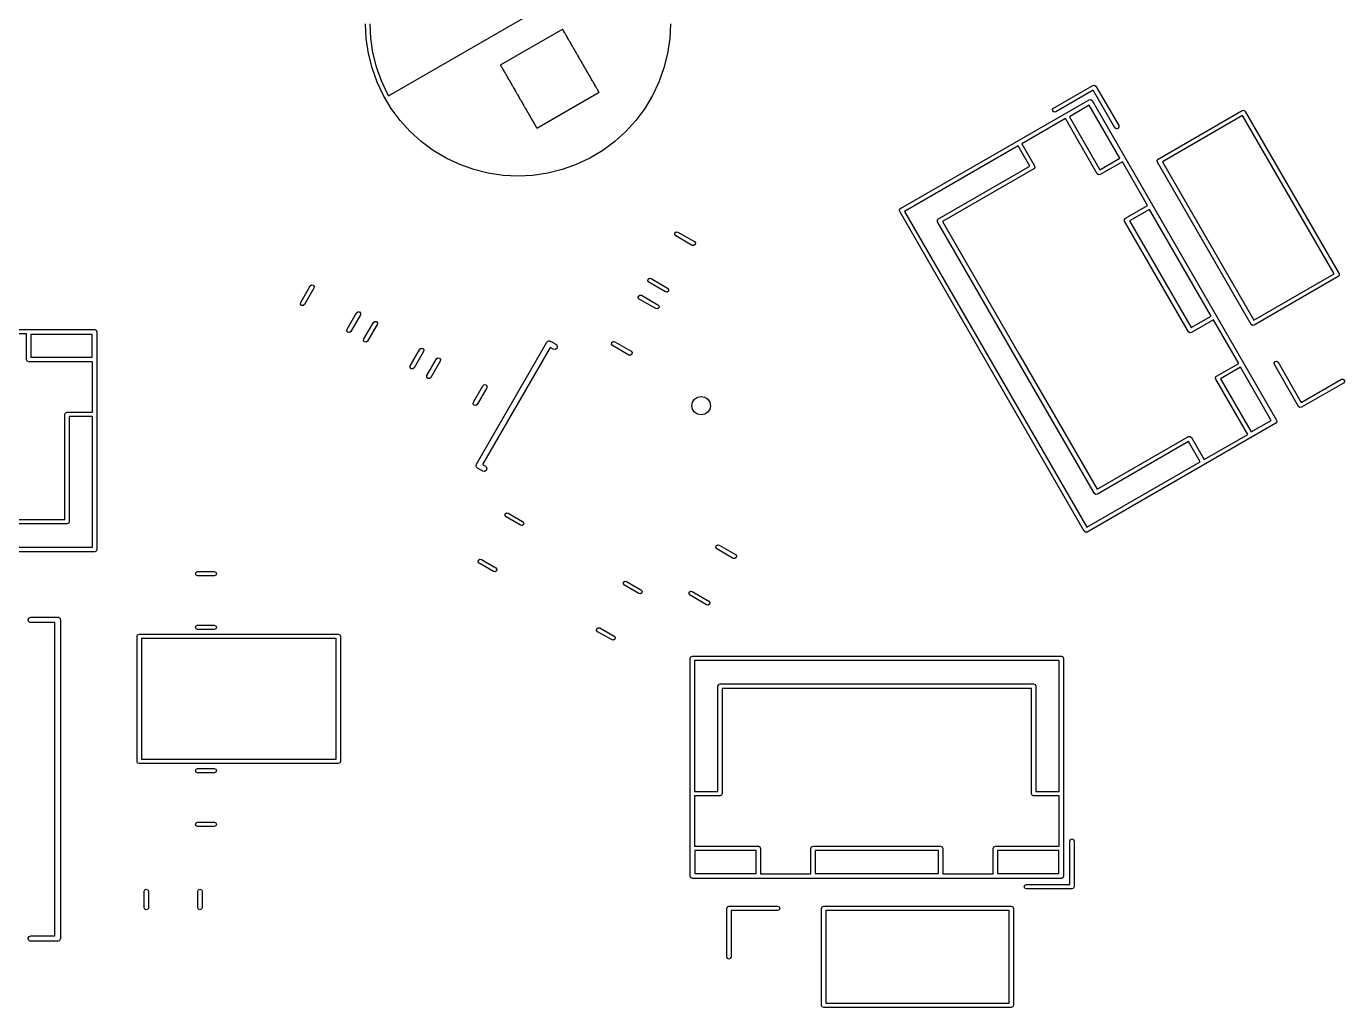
# Model space of a CAD drawing. Extents: x 33.3 to 115.5, y -118.3 to -46.
# Drawn here: x 79.38 to 115.53, y -118.27 to -91.36 of the extents above; entities that cross this region are included whole.
import ezdxf

# ---------------------------------------------------------------- set-up
doc = ezdxf.new("R2010")
doc.units = 0
doc.layers.add('BLACK', color=7, linetype='CONTINUOUS')

msp = doc.modelspace()

# ---------------------------------------------------------------- linework, layer by layer
at = {"layer": 'BLACK', "linetype": 'CONTINUOUS'}
for p, q in [((89.3108, -93.2623), (96.3438, -89.2018)), ((88.6983, -91.6932), (88.6782, -91.2835)), ((88.7933, -91.2835), (88.8128, -91.682)), ((94.0837, -91.4305), (92.3726, -92.4183)), ((94.0845, -91.4311), (94.0837, -91.4305)), ((94.0874, -91.4526), (94.0845, -91.4311)), ((94.1045, -91.4658), (94.0874, -91.4526)), ((94.1074, -91.4872), (94.1045, -91.4658)), ((97.0382, -91.2835), (97.018, -91.6932)), ((88.7585, -92.099), (88.6983, -91.6932)), ((88.8128, -91.682), (88.8714, -92.0766)), ((94.1245, -91.5004), (94.1074, -91.4872)), ((94.1274, -91.5219), (94.1245, -91.5004)), ((94.1445, -91.535), (94.1274, -91.5219)), ((94.1474, -91.5565), (94.1445, -91.535)), ((94.1645, -91.5697), (94.1474, -91.5565)), ((94.1674, -91.5911), (94.1645, -91.5697)), ((94.1845, -91.6043), (94.1674, -91.5911)), ((94.1874, -91.6258), (94.1845, -91.6043)), ((94.2045, -91.639), (94.1874, -91.6258)), ((94.2074, -91.6604), (94.2045, -91.639)), ((94.2245, -91.6736), (94.2074, -91.6604)), ((94.2274, -91.6951), (94.2245, -91.6736)), ((94.2445, -91.7082), (94.2274, -91.6951)), ((94.2474, -91.7297), (94.2445, -91.7082)), ((94.2645, -91.7429), (94.2474, -91.7297)), ((94.2674, -91.7643), (94.2645, -91.7429)), ((94.2845, -91.7775), (94.2674, -91.7643)), ((94.2874, -91.799), (94.2845, -91.7775)), ((94.3045, -91.8122), (94.2874, -91.799)), ((94.3074, -91.8336), (94.3045, -91.8122)), ((97.018, -91.6932), (96.9578, -92.099)), ((88.8582, -92.4969), (88.7585, -92.099)), ((88.8714, -92.0766), (88.9683, -92.4635)), ((94.3245, -91.8468), (94.3074, -91.8336)), ((94.3274, -91.8683), (94.3245, -91.8468)), ((94.3445, -91.8814), (94.3274, -91.8683)), ((94.3474, -91.9029), (94.3445, -91.8814)), ((94.3645, -91.9161), (94.3474, -91.9029)), ((94.3674, -91.9376), (94.3645, -91.9161)), ((94.3845, -91.9507), (94.3674, -91.9376)), ((94.3874, -91.9722), (94.3845, -91.9507)), ((94.4045, -91.9854), (94.3874, -91.9722)), ((94.4074, -92.0068), (94.4045, -91.9854)), ((94.4245, -92.02), (94.4074, -92.0068)), ((94.4274, -92.0415), (94.4245, -92.02)), ((94.4445, -92.0547), (94.4274, -92.0415)), ((94.4474, -92.0761), (94.4445, -92.0547)), ((94.4645, -92.0893), (94.4474, -92.0761)), ((94.4674, -92.1108), (94.4645, -92.0893)), ((94.4845, -92.1239), (94.4674, -92.1108)), ((94.4874, -92.1454), (94.4845, -92.1239)), ((94.5045, -92.1586), (94.4874, -92.1454)), ((94.5074, -92.18), (94.5045, -92.1586)), ((94.5245, -92.1932), (94.5074, -92.18)), ((96.9578, -92.099), (96.8582, -92.4969)), ((88.9963, -92.8831), (88.8582, -92.4969)), ((88.9683, -92.4635), (89.1027, -92.8391)), ((92.3726, -92.4183), (92.3728, -92.4194)), ((92.3728, -92.4194), (92.39, -92.4326)), ((92.39, -92.4326), (92.3928, -92.454)), ((92.3928, -92.454), (92.41, -92.4672)), ((92.41, -92.4672), (92.4128, -92.4887)), ((92.4128, -92.4887), (92.43, -92.5019)), ((92.43, -92.5019), (92.4328, -92.5233)), ((92.4328, -92.5233), (92.45, -92.5365)), ((92.45, -92.5365), (92.4528, -92.558)), ((94.5274, -92.2147), (94.5245, -92.1932)), ((94.5445, -92.2279), (94.5274, -92.2147)), ((94.5474, -92.2493), (94.5445, -92.2279)), ((94.5645, -92.2625), (94.5474, -92.2493)), ((94.5674, -92.284), (94.5645, -92.2625)), ((94.5845, -92.2971), (94.5674, -92.284)), ((94.5874, -92.3186), (94.5845, -92.2971)), ((94.6045, -92.3318), (94.5874, -92.3186)), ((94.6074, -92.3532), (94.6045, -92.3318)), ((94.6245, -92.3664), (94.6074, -92.3532)), ((94.6274, -92.3879), (94.6245, -92.3664)), ((94.6445, -92.4011), (94.6274, -92.3879)), ((94.6474, -92.4225), (94.6445, -92.4011)), ((94.6645, -92.4357), (94.6474, -92.4225)), ((94.6674, -92.4572), (94.6645, -92.4357)), ((94.6845, -92.4703), (94.6674, -92.4572)), ((94.6874, -92.4918), (94.6845, -92.4703)), ((94.7045, -92.505), (94.6874, -92.4918)), ((94.7074, -92.5264), (94.7045, -92.505)), ((94.7245, -92.5396), (94.7074, -92.5264)), ((94.7274, -92.5611), (94.7245, -92.5396)), ((96.8582, -92.4969), (96.72, -92.8831)), ((89.1717, -93.254), (88.9963, -92.8831)), ((89.1027, -92.8391), (89.2732, -93.1997)), ((92.4528, -92.558), (92.47, -92.5711)), ((92.47, -92.5711), (92.4728, -92.5926)), ((92.4728, -92.5926), (92.49, -92.6058)), ((92.49, -92.6058), (92.4928, -92.6272)), ((92.4928, -92.6272), (92.51, -92.6404)), ((92.51, -92.6404), (92.5128, -92.6619)), ((92.5128, -92.6619), (92.53, -92.6751)), ((92.53, -92.6751), (92.5328, -92.6965)), ((92.5328, -92.6965), (92.55, -92.7097)), ((92.55, -92.7097), (92.5528, -92.7312)), ((92.5528, -92.7312), (92.57, -92.7443)), ((92.57, -92.7443), (92.5728, -92.7658)), ((92.5728, -92.7658), (92.59, -92.779)), ((92.59, -92.779), (92.5928, -92.8004)), ((92.5928, -92.8004), (92.61, -92.8136)), ((92.61, -92.8136), (92.6128, -92.8351)), ((92.6128, -92.8351), (92.63, -92.8483)), ((92.63, -92.8483), (92.6328, -92.8697)), ((92.6328, -92.8697), (92.65, -92.8829)), ((92.65, -92.8829), (92.6528, -92.9044)), ((92.6528, -92.9044), (92.67, -92.9175)), ((94.7445, -92.5743), (94.7274, -92.5611)), ((94.7474, -92.5957), (94.7445, -92.5743)), ((94.7645, -92.6089), (94.7474, -92.5957)), ((94.7674, -92.6304), (94.7645, -92.6089)), ((94.7845, -92.6435), (94.7674, -92.6304)), ((94.7874, -92.665), (94.7845, -92.6435)), ((94.8045, -92.6782), (94.7874, -92.665)), ((94.8074, -92.6997), (94.8045, -92.6782)), ((94.8245, -92.7128), (94.8074, -92.6997)), ((94.8274, -92.7343), (94.8245, -92.7128)), ((94.8445, -92.7475), (94.8274, -92.7343)), ((94.8474, -92.7689), (94.8445, -92.7475)), ((94.8645, -92.7821), (94.8474, -92.7689)), ((94.8674, -92.8036), (94.8645, -92.7821)), ((94.8845, -92.8168), (94.8674, -92.8036)), ((94.8874, -92.8382), (94.8845, -92.8168)), ((94.9045, -92.8514), (94.8874, -92.8382)), ((94.9074, -92.8729), (94.9045, -92.8514)), ((94.9245, -92.886), (94.9074, -92.8729)), ((94.9274, -92.9075), (94.9245, -92.886)), ((94.9445, -92.9207), (94.9274, -92.9075)), ((96.72, -92.8831), (96.5446, -93.254)), ((89.3826, -93.6058), (89.1717, -93.254)), ((89.2732, -93.1997), (89.3108, -93.2623)), ((92.67, -92.9175), (92.6728, -92.939)), ((92.6728, -92.939), (92.69, -92.9522)), ((92.69, -92.9522), (92.6928, -92.9737)), ((92.6928, -92.9737), (92.71, -92.9868)), ((92.71, -92.9868), (92.7128, -93.0083)), ((92.7128, -93.0083), (92.73, -93.0215)), ((92.73, -93.0215), (92.7328, -93.0429)), ((92.7328, -93.0429), (92.75, -93.0561)), ((92.75, -93.0561), (92.7528, -93.0776)), ((92.7528, -93.0776), (92.77, -93.0908)), ((92.77, -93.0908), (92.7728, -93.1122)), ((92.7728, -93.1122), (92.79, -93.1254)), ((92.79, -93.1254), (92.7928, -93.1469)), ((92.7928, -93.1469), (92.81, -93.16)), ((92.81, -93.16), (92.8128, -93.1815)), ((92.8128, -93.1815), (92.83, -93.1947)), ((92.83, -93.1947), (92.8328, -93.2161)), ((92.8328, -93.2161), (92.85, -93.2293)), ((92.85, -93.2293), (92.8528, -93.2508)), ((92.8528, -93.2508), (92.87, -93.264)), ((92.87, -93.264), (92.8728, -93.2854)), ((93.3728, -94.1514), (95.0845, -93.1632)), ((94.9474, -92.9421), (94.9445, -92.9207)), ((94.9645, -92.9553), (94.9474, -92.9421)), ((94.9674, -92.9768), (94.9645, -92.9553)), ((94.9845, -92.99), (94.9674, -92.9768)), ((94.9874, -93.0114), (94.9845, -92.99)), ((95.0045, -93.0246), (94.9874, -93.0114)), ((95.0074, -93.0461), (95.0045, -93.0246)), ((95.0245, -93.0592), (95.0074, -93.0461)), ((95.0274, -93.0807), (95.0245, -93.0592)), ((95.0445, -93.0939), (95.0274, -93.0807)), ((95.0474, -93.1153), (95.0445, -93.0939)), ((95.0645, -93.1285), (95.0474, -93.1153)), ((95.0674, -93.15), (95.0645, -93.1285)), ((95.0845, -93.1632), (95.0674, -93.15)), ((96.5446, -93.254), (96.3337, -93.6058)), ((107.544, -93.5997), (108.627, -92.9747)), ((108.635, -93.1087), (107.604, -93.7037)), ((108.627, -92.9747), (108.672, -92.9687)), ((108.627, -92.9747), (108.627, -92.9747)), ((109.23, -94.1392), (108.635, -93.1087)), ((108.672, -92.9687), (108.709, -92.9967)), ((108.709, -92.9967), (109.334, -94.0792)), ((89.627, -93.9353), (89.3826, -93.6058)), ((92.8728, -93.2854), (92.89, -93.2986)), ((92.89, -93.2986), (92.8928, -93.3201)), ((92.8928, -93.3201), (92.91, -93.3332)), ((92.91, -93.3332), (92.9128, -93.3547)), ((92.9128, -93.3547), (92.93, -93.3679)), ((92.93, -93.3679), (92.9328, -93.3893)), ((92.9328, -93.3893), (92.95, -93.4025)), ((92.95, -93.4025), (92.9528, -93.424)), ((92.9528, -93.424), (92.97, -93.4372)), ((92.97, -93.4372), (92.9728, -93.4586)), ((92.9728, -93.4586), (92.99, -93.4718)), ((92.99, -93.4718), (92.9928, -93.4933)), ((92.9928, -93.4933), (93.01, -93.5064)), ((93.01, -93.5064), (93.0128, -93.5279)), ((93.0128, -93.5279), (93.03, -93.5411)), ((93.03, -93.5411), (93.0328, -93.5626)), ((93.0328, -93.5626), (93.05, -93.5757)), ((93.05, -93.5757), (93.0528, -93.5972)), ((93.0528, -93.5972), (93.07, -93.6104)), ((93.07, -93.6104), (93.0728, -93.6318)), ((93.0728, -93.6318), (93.09, -93.645)), ((96.3337, -93.6058), (96.0893, -93.9353)), ((103.35, -96.3559), (108.52, -93.3709)), ((107.516, -93.6362), (107.544, -93.5997)), ((107.522, -93.6817), (107.516, -93.6362)), ((108.525, -93.5185), (107.979, -93.8335)), ((108.52, -93.3709), (108.566, -93.3649)), ((108.52, -93.3709), (108.52, -93.3709)), ((109.365, -94.9734), (108.525, -93.5185)), ((108.566, -93.3649), (108.602, -93.3928)), ((108.602, -93.3928), (113.662, -102.157)), ((89.9025, -94.2392), (89.627, -93.9353)), ((93.09, -93.645), (93.0928, -93.6665)), ((93.0928, -93.6665), (93.11, -93.6797)), ((93.11, -93.6797), (93.1128, -93.7011)), ((93.1128, -93.7011), (93.13, -93.7143)), ((93.13, -93.7143), (93.1328, -93.7358)), ((93.1328, -93.7358), (93.15, -93.7489)), ((93.15, -93.7489), (93.1528, -93.7704)), ((93.1528, -93.7704), (93.17, -93.7836)), ((93.17, -93.7836), (93.1728, -93.805)), ((93.1728, -93.805), (93.19, -93.8182)), ((93.19, -93.8182), (93.1928, -93.8397)), ((93.1928, -93.8397), (93.21, -93.8529)), ((93.21, -93.8529), (93.2128, -93.8743)), ((93.2128, -93.8743), (93.23, -93.8875)), ((93.23, -93.8875), (93.2328, -93.909)), ((93.2328, -93.909), (93.25, -93.9221)), ((93.25, -93.9221), (93.2528, -93.9436)), ((93.2528, -93.9436), (93.27, -93.9568)), ((93.27, -93.9568), (93.2728, -93.9782)), ((93.2728, -93.9782), (93.29, -93.9914)), ((93.29, -93.9914), (93.2928, -94.0129)), ((96.0893, -93.9353), (95.8139, -94.2392)), ((107.87, -93.8848), (106.675, -94.5748)), ((107.559, -93.7097), (107.522, -93.6817)), ((107.604, -93.7037), (107.559, -93.7097)), ((108.745, -95.4004), (107.87, -93.8848)), ((107.979, -93.8335), (108.819, -95.2884)), ((110.419, -94.9953), (112.723, -93.6653)), ((112.731, -93.7992), (110.531, -95.0692)), ((112.723, -93.6653), (112.769, -93.6593)), ((112.723, -93.6653), (112.723, -93.6653)), ((115.241, -98.1466), (112.731, -93.7992)), ((112.769, -93.6593), (112.805, -93.6872)), ((112.805, -93.6872), (115.375, -98.1386)), ((90.2064, -94.5147), (89.9025, -94.2392)), ((93.2928, -94.0129), (93.31, -94.0261)), ((93.31, -94.0261), (93.3128, -94.0475)), ((93.3128, -94.0475), (93.33, -94.0607)), ((93.33, -94.0607), (93.3328, -94.0822)), ((93.3328, -94.0822), (93.35, -94.0953)), ((93.35, -94.0953), (93.3528, -94.1168)), ((93.3528, -94.1168), (93.37, -94.13)), ((93.37, -94.13), (93.3728, -94.1514)), ((95.8139, -94.2392), (95.5099, -94.5147)), ((109.266, -94.1672), (109.23, -94.1392)), ((109.312, -94.1612), (109.266, -94.1672)), ((109.34, -94.1248), (109.312, -94.1612)), ((109.334, -94.0792), (109.34, -94.1248)), ((90.5359, -94.7591), (90.2064, -94.5147)), ((95.5099, -94.5147), (95.1804, -94.7591)), ((106.571, -94.6348), (103.462, -96.4298)), ((106.891, -95.1891), (106.571, -94.6348)), ((106.675, -94.5748), (107.025, -95.181)), ((90.8877, -94.97), (90.5359, -94.7591)), ((91.2585, -95.1453), (90.8877, -94.97)), ((94.8286, -94.97), (94.4578, -95.1453)), ((95.1804, -94.7591), (94.8286, -94.97)), ((108.819, -95.2884), (109.365, -94.9734)), ((109.433, -95.0723), (108.827, -95.4223)), ((110.123, -96.2674), (109.433, -95.0723)), ((110.391, -95.0317), (110.419, -94.9953)), ((110.397, -95.0772), (110.391, -95.0317)), ((112.967, -99.5286), (110.397, -95.0772)), ((110.531, -95.0692), (113.041, -99.4166)), ((91.6448, -95.2835), (91.2585, -95.1453)), ((92.0427, -95.3832), (91.6448, -95.2835)), ((92.4485, -95.4434), (92.0427, -95.3832)), ((92.8582, -95.4635), (92.4485, -95.4434)), ((93.2679, -95.4434), (92.8582, -95.4635)), ((93.6736, -95.3832), (93.2679, -95.4434)), ((94.0716, -95.2835), (93.6736, -95.3832)), ((94.4578, -95.1453), (94.0716, -95.2835)), ((104.388, -96.6341), (106.891, -95.1891)), ((107.003, -95.263), (104.5, -96.708)), ((107.031, -95.2266), (107.003, -95.263)), ((107.025, -95.181), (107.031, -95.2251)), ((107.031, -95.2251), (107.031, -95.2266)), ((108.782, -95.4283), (108.745, -95.4004)), ((108.827, -95.4223), (108.782, -95.4283)), ((103.322, -96.3923), (103.35, -96.3559)), ((103.328, -96.4378), (103.322, -96.3923)), ((108.388, -105.202), (103.328, -96.4378)), ((103.462, -96.4298), (108.462, -105.09)), ((109.517, -96.6174), (110.123, -96.2674)), ((110.175, -96.3764), (109.629, -96.6914)), ((111.865, -99.3035), (110.175, -96.3764)), ((104.36, -96.6705), (104.388, -96.6341)), ((104.366, -96.716), (104.36, -96.6705)), ((106.516, -100.44), (104.366, -96.716)), ((104.388, -96.6341), (104.388, -96.6341)), ((104.5, -96.708), (106.62, -100.38)), ((109.489, -96.6539), (109.517, -96.6174)), ((109.495, -96.6994), (109.489, -96.6539)), ((111.245, -99.7305), (109.495, -96.6994)), ((109.517, -96.6174), (109.517, -96.6174)), ((109.629, -96.6914), (111.319, -99.6185)), ((97.1569, -97.066), (97.1629, -97.0205)), ((97.1849, -97.1024), (97.1569, -97.066)), ((97.1629, -97.0205), (97.1993, -96.9925)), ((97.6374, -97.3637), (97.1849, -97.1024)), ((97.1993, -96.9925), (97.2449, -96.9985)), ((97.2449, -96.9985), (97.6974, -97.2598)), ((97.6829, -97.3697), (97.6374, -97.3637)), ((97.7193, -97.3417), (97.6829, -97.3697)), ((97.6974, -97.2598), (97.7253, -97.2962)), ((97.7253, -97.2962), (97.7193, -97.3417)), ((96.4219, -98.3391), (96.4279, -98.2935)), ((96.4279, -98.2935), (96.4643, -98.2656)), ((96.4643, -98.2656), (96.5099, -98.2716)), ((96.5099, -98.2716), (96.9624, -98.5328)), ((113.041, -99.4166), (115.241, -98.1466)), ((115.353, -98.2206), (113.049, -99.5506)), ((115.381, -98.1841), (115.353, -98.2206)), ((115.375, -98.1386), (115.375, -98.1386)), ((115.375, -98.1386), (115.381, -98.1841)), ((86.898, -98.9273), (87.1593, -98.4748)), ((87.2632, -98.5348), (87.002, -98.9873)), ((87.1593, -98.4748), (87.1957, -98.4468)), ((87.1957, -98.4468), (87.2412, -98.4528)), ((87.2412, -98.4528), (87.2692, -98.4892)), ((87.2692, -98.4892), (87.2632, -98.5348)), ((96.4499, -98.3755), (96.4219, -98.3391)), ((96.9024, -98.6367), (96.4499, -98.3755)), ((96.9479, -98.6427), (96.9024, -98.6367)), ((96.9843, -98.6148), (96.9479, -98.6427)), ((96.9624, -98.5328), (96.9903, -98.5693)), ((96.9903, -98.5693), (96.9843, -98.6148)), ((86.892, -98.9728), (86.898, -98.9273)), ((86.92, -99.0092), (86.892, -98.9728)), ((86.9655, -99.0152), (86.92, -99.0092)), ((87.002, -98.9873), (86.9655, -99.0152)), ((96.1569, -98.7981), (96.1629, -98.7525)), ((96.1849, -98.8345), (96.1569, -98.7981)), ((96.1629, -98.7525), (96.1993, -98.7246)), ((96.6374, -99.0957), (96.1849, -98.8345)), ((96.1993, -98.7246), (96.2449, -98.7306)), ((96.2449, -98.7306), (96.6974, -98.9918)), ((96.6974, -98.9918), (96.7253, -99.0282)), ((96.7253, -99.0282), (96.7193, -99.0738)), ((88.1711, -99.6623), (88.4323, -99.2097)), ((88.5363, -99.2698), (88.275, -99.7223)), ((88.4323, -99.2097), (88.4688, -99.1818)), ((88.4688, -99.1818), (88.5143, -99.1878)), ((88.5143, -99.1878), (88.5423, -99.2242)), ((88.5423, -99.2242), (88.5363, -99.2698)), ((96.6829, -99.1017), (96.6374, -99.0957)), ((96.7193, -99.0738), (96.6829, -99.1017)), ((111.319, -99.6185), (111.865, -99.3035)), ((111.933, -99.4024), (111.327, -99.7524)), ((112.623, -100.598), (111.933, -99.4024)), ((68.63, -99.6724), (81.25, -99.6724)), ((81.25, -99.6724), (81.2924, -99.69)), ((81.2924, -99.69), (81.31, -99.7324)), ((81.31, -99.7324), (81.31, -105.702)), ((88.1651, -99.7078), (88.1711, -99.6623)), ((88.1931, -99.7442), (88.1651, -99.7078)), ((88.2386, -99.7502), (88.1931, -99.7442)), ((88.275, -99.7223), (88.2386, -99.7502)), ((88.6301, -99.9273), (88.8913, -99.4748)), ((88.9953, -99.5348), (88.734, -99.9873)), ((88.8913, -99.4748), (88.9278, -99.4468)), ((88.9278, -99.4468), (88.9733, -99.4528)), ((88.9733, -99.4528), (89.0013, -99.4892)), ((89.0013, -99.4892), (88.9953, -99.5348)), ((111.282, -99.7584), (111.245, -99.7305)), ((111.327, -99.7524), (111.282, -99.7584)), ((113.004, -99.5566), (112.967, -99.5286)), ((113.049, -99.5506), (113.004, -99.5566)), ((79.38, -99.7924), (78, -99.7924)), ((79.38, -100.492), (79.38, -99.7924)), ((79.5, -99.8024), (79.5, -100.432)), ((81.18, -99.8024), (79.5, -99.8024)), ((81.18, -100.432), (81.18, -99.8024)), ((88.6241, -99.9728), (88.6301, -99.9273)), ((88.652, -100.009), (88.6241, -99.9728)), ((88.6976, -100.015), (88.652, -100.009)), ((88.734, -99.9873), (88.6976, -100.015)), ((91.7188, -103.364), (93.6492, -100.02)), ((93.6492, -100.02), (93.6557, -100.012)), ((93.6557, -100.012), (93.6568, -100.009)), ((93.6568, -100.009), (93.6597, -100.008)), ((93.6597, -100.008), (93.6662, -99.9998)), ((93.6662, -99.9998), (93.6848, -99.993)), ((93.6848, -99.993), (93.702, -99.9832)), ((93.702, -99.9832), (93.7087, -99.9843)), ((93.7087, -99.9843), (93.7152, -99.982)), ((93.7152, -99.982), (93.7338, -99.9888)), ((93.7338, -99.9888), (93.7533, -99.9922)), ((93.7533, -99.9922), (93.8987, -100.076)), ((93.8987, -100.076), (93.919, -100.093)), ((93.919, -100.093), (93.9368, -100.142)), ((93.9368, -100.142), (93.919, -100.191)), ((95.4219, -100.071), (95.4279, -100.026)), ((95.4499, -100.108), (95.4219, -100.071)), ((95.4279, -100.026), (95.4643, -99.9976)), ((95.9024, -100.369), (95.4499, -100.108)), ((95.4643, -99.9976), (95.5099, -100.004)), ((95.5099, -100.004), (95.9624, -100.265)), ((79.3976, -100.535), (79.38, -100.492)), ((79.5, -100.432), (81.18, -100.432)), ((89.9031, -100.662), (90.1644, -100.21)), ((90.2683, -100.27), (90.0071, -100.722)), ((90.1644, -100.21), (90.2008, -100.182)), ((90.2008, -100.182), (90.2464, -100.188)), ((90.2464, -100.188), (90.2743, -100.224)), ((90.2743, -100.224), (90.2683, -100.27)), ((90.3621, -100.927), (90.6234, -100.475)), ((90.6234, -100.475), (90.6598, -100.447)), ((90.6598, -100.447), (90.7053, -100.453)), ((90.7053, -100.453), (90.7333, -100.489)), ((90.7333, -100.489), (90.7273, -100.535)), ((93.7431, -100.162), (91.8889, -103.374)), ((93.8225, -100.208), (93.7431, -100.162)), ((93.8739, -100.217), (93.8225, -100.208)), ((93.919, -100.191), (93.8739, -100.217)), ((95.9479, -100.375), (95.9024, -100.369)), ((95.9843, -100.347), (95.9479, -100.375)), ((95.9624, -100.265), (95.9903, -100.301)), ((95.9903, -100.301), (95.9843, -100.347)), ((108.666, -104.164), (106.516, -100.44)), ((106.516, -100.44), (106.516, -100.44)), ((106.62, -100.38), (106.62, -100.38)), ((106.62, -100.38), (108.74, -104.052)), ((79.44, -100.552), (79.3976, -100.535)), ((81.19, -100.552), (79.44, -100.552)), ((81.19, -101.932), (81.19, -100.552)), ((89.8971, -100.708), (89.9031, -100.662)), ((89.9251, -100.744), (89.8971, -100.708)), ((89.9706, -100.75), (89.9251, -100.744)), ((90.0071, -100.722), (89.9706, -100.75)), ((90.7273, -100.535), (90.4661, -100.987)), ((112.017, -100.948), (112.623, -100.598)), ((112.675, -100.706), (112.129, -101.021)), ((113.515, -102.161), (112.675, -100.706)), ((113.596, -100.583), (113.624, -100.546)), ((113.602, -100.628), (113.596, -100.583)), ((114.267, -101.78), (113.602, -100.628)), ((113.624, -100.546), (113.67, -100.54)), ((113.67, -100.54), (113.706, -100.568)), ((113.706, -100.568), (114.341, -101.668)), ((90.3561, -100.973), (90.3621, -100.927)), ((90.3841, -101.009), (90.3561, -100.973)), ((90.4296, -101.015), (90.3841, -101.009)), ((90.4661, -100.987), (90.4296, -101.015)), ((91.6352, -101.662), (91.8964, -101.21)), ((91.8964, -101.21), (91.9329, -101.182)), ((91.9329, -101.182), (91.9784, -101.188)), ((91.9784, -101.188), (92.0064, -101.224)), ((92.0064, -101.224), (92.0004, -101.27)), ((111.989, -100.984), (112.017, -100.948)), ((111.995, -101.03), (111.989, -100.984)), ((112.87, -102.545), (111.995, -101.03)), ((112.017, -100.948), (112.017, -100.948)), ((112.129, -101.021), (112.969, -102.476)), ((114.341, -101.668), (115.441, -101.033)), ((115.501, -101.137), (114.349, -101.802)), ((115.441, -101.033), (115.487, -101.027)), ((115.487, -101.027), (115.523, -101.055)), ((115.529, -101.101), (115.501, -101.137)), ((115.523, -101.055), (115.529, -101.101)), ((92.0004, -101.27), (91.7391, -101.722)), ((97.6458, -101.662), (97.7009, -101.58)), ((97.7009, -101.58), (97.7833, -101.524)), ((97.7833, -101.524), (97.8805, -101.505)), ((97.8805, -101.505), (97.9777, -101.524)), ((97.9777, -101.524), (98.0601, -101.58)), ((98.0601, -101.58), (98.1151, -101.662)), ((80.43, -101.992), (80.4476, -101.95)), ((80.4476, -101.95), (80.49, -101.932)), ((80.49, -101.932), (81.19, -101.932)), ((91.6292, -101.708), (91.6352, -101.662)), ((91.6572, -101.744), (91.6292, -101.708)), ((91.7027, -101.75), (91.6572, -101.744)), ((91.7391, -101.722), (91.7027, -101.75)), ((97.6265, -101.759), (97.6458, -101.662)), ((97.6458, -101.856), (97.6265, -101.759)), ((97.6265, -101.759), (97.6265, -101.759)), ((97.7009, -101.939), (97.6458, -101.856)), ((97.7833, -101.994), (97.7009, -101.939)), ((97.8805, -101.759), (97.8805, -101.759)), ((97.8805, -101.759), (97.8805, -101.759)), ((97.8805, -101.759), (97.8805, -101.759)), ((97.8805, -101.759), (97.8805, -101.759)), ((97.8805, -101.759), (97.8805, -101.759)), ((97.8805, -101.759), (97.8805, -101.759)), ((97.8805, -101.759), (97.8805, -101.759)), ((97.8805, -101.759), (97.8805, -101.759)), ((98.0601, -101.939), (97.9777, -101.994)), ((98.1151, -101.856), (98.0601, -101.939)), ((98.1151, -101.662), (98.1345, -101.759)), ((98.1345, -101.759), (98.1151, -101.856)), ((114.304, -101.808), (114.267, -101.78)), ((114.267, -101.78), (114.267, -101.78)), ((114.349, -101.802), (114.304, -101.808)), ((80.43, -104.882), (80.43, -101.992)), ((81.19, -102.052), (80.55, -102.052)), ((80.55, -102.052), (80.55, -104.942)), ((81.19, -105.642), (81.19, -102.052)), ((97.8805, -102.013), (97.7833, -101.994)), ((97.9777, -101.994), (97.8805, -102.013)), ((113.64, -102.239), (108.47, -105.224)), ((112.969, -102.476), (113.515, -102.161)), ((113.668, -102.203), (113.64, -102.239)), ((113.662, -102.157), (113.667, -102.192)), ((113.667, -102.192), (113.668, -102.203)), ((108.74, -104.052), (111.243, -102.607)), ((111.243, -102.607), (111.289, -102.601)), ((111.243, -102.607), (111.243, -102.607)), ((111.289, -102.601), (111.325, -102.629)), ((111.325, -102.629), (111.675, -103.235)), ((111.675, -103.235), (112.87, -102.545)), ((111.251, -102.741), (108.748, -104.186)), ((111.571, -103.295), (111.251, -102.741)), ((91.7086, -103.402), (91.7154, -103.383)), ((91.7154, -103.383), (91.7188, -103.364)), ((91.8889, -103.374), (91.9683, -103.42)), ((108.462, -105.09), (111.571, -103.295)), ((91.7109, -103.408), (91.7086, -103.402)), ((91.7097, -103.415), (91.7109, -103.408)), ((91.7196, -103.432), (91.7097, -103.415)), ((91.7264, -103.451), (91.7196, -103.432)), ((91.7341, -103.457), (91.7264, -103.451)), ((91.7358, -103.46), (91.7341, -103.457)), ((91.739, -103.461), (91.7358, -103.46)), ((91.7467, -103.468), (91.739, -103.461)), ((91.8921, -103.552), (91.7467, -103.468)), ((91.9435, -103.561), (91.8921, -103.552)), ((91.9886, -103.535), (91.9435, -103.561)), ((91.9683, -103.42), (91.9886, -103.437)), ((91.9886, -103.437), (92.0064, -103.486)), ((92.0064, -103.486), (91.9886, -103.535)), ((108.703, -104.192), (108.666, -104.164)), ((108.666, -104.164), (108.666, -104.164)), ((108.748, -104.186), (108.703, -104.192)), ((108.748, -104.186), (108.748, -104.186)), ((92.5025, -104.771), (92.5085, -104.726)), ((92.5304, -104.808), (92.5025, -104.771)), ((92.5085, -104.726), (92.5449, -104.698)), ((92.9237, -105.035), (92.5304, -104.808)), ((92.5449, -104.698), (92.5904, -104.704)), ((92.5904, -104.704), (92.9837, -104.931)), ((74.94, -104.882), (80.43, -104.882)), ((80.49, -105.002), (74.94, -105.002)), ((80.5324, -104.985), (80.49, -105.002)), ((80.55, -104.942), (80.5324, -104.985)), ((92.9693, -105.041), (92.9237, -105.035)), ((93.0057, -105.013), (92.9693, -105.041)), ((92.9837, -104.931), (93.0117, -104.967)), ((93.0117, -104.967), (93.0057, -105.013)), ((108.425, -105.23), (108.388, -105.202)), ((108.388, -105.202), (108.388, -105.202)), ((108.47, -105.224), (108.425, -105.23)), ((108.47, -105.224), (108.47, -105.224)), ((81.25, -105.762), (68.63, -105.762)), ((68.69, -105.642), (81.19, -105.642)), ((81.2924, -105.745), (81.25, -105.762)), ((81.31, -105.702), (81.2924, -105.745)), ((98.2833, -105.648), (98.2893, -105.603)), ((98.3112, -105.685), (98.2833, -105.648)), ((98.2893, -105.603), (98.3257, -105.575)), ((98.7638, -105.946), (98.3112, -105.685)), ((98.3257, -105.575), (98.3712, -105.581)), ((98.3712, -105.581), (98.8238, -105.842)), ((98.8457, -105.924), (98.8093, -105.952)), ((98.8238, -105.842), (98.8517, -105.879)), ((98.8517, -105.879), (98.8457, -105.924)), ((91.7675, -106.044), (91.7735, -105.999)), ((91.7954, -106.081), (91.7675, -106.044)), ((91.7735, -105.999), (91.8099, -105.971)), ((92.1887, -106.308), (91.7954, -106.081)), ((91.8099, -105.971), (91.8554, -105.977)), ((91.8554, -105.977), (92.2487, -106.204)), ((92.2707, -106.286), (92.2343, -106.314)), ((92.2487, -106.204), (92.2767, -106.24)), ((92.2767, -106.24), (92.2707, -106.286)), ((98.8093, -105.952), (98.7638, -105.946)), ((84.0129, -106.365), (84.0305, -106.323)), ((84.0305, -106.407), (84.0129, -106.365)), ((84.0305, -106.323), (84.0729, -106.305)), ((84.0729, -106.425), (84.0305, -106.407)), ((84.0729, -106.305), (84.5271, -106.305)), ((84.5271, -106.425), (84.0729, -106.425)), ((84.5271, -106.305), (84.5695, -106.323)), ((84.5695, -106.407), (84.5271, -106.425)), ((84.5695, -106.323), (84.5871, -106.365)), ((84.5871, -106.365), (84.5695, -106.407)), ((92.2343, -106.314), (92.1887, -106.308)), ((95.7501, -106.646), (95.7561, -106.601)), ((95.778, -106.683), (95.7501, -106.646)), ((95.7561, -106.601), (95.7925, -106.573)), ((95.7925, -106.573), (95.838, -106.579)), ((95.838, -106.579), (96.2313, -106.806)), ((96.1713, -106.91), (95.778, -106.683)), ((96.2169, -106.916), (96.1713, -106.91)), ((96.2533, -106.888), (96.2169, -106.916)), ((96.2313, -106.806), (96.2593, -106.842)), ((96.2593, -106.842), (96.2533, -106.888)), ((97.5483, -106.921), (97.5543, -106.876)), ((97.5762, -106.958), (97.5483, -106.921)), ((97.5543, -106.876), (97.5907, -106.848)), ((98.0288, -107.219), (97.5762, -106.958)), ((97.5907, -106.848), (97.6362, -106.854)), ((97.6362, -106.854), (98.0888, -107.115)), ((98.0743, -107.225), (98.0288, -107.219)), ((98.1107, -107.197), (98.0743, -107.225)), ((98.0888, -107.115), (98.1167, -107.152)), ((98.1167, -107.152), (98.1107, -107.197)), ((79.4237, -107.618), (79.4498, -107.573)), ((79.4327, -107.669), (79.4237, -107.618)), ((79.4727, -107.703), (79.4327, -107.669)), ((79.4498, -107.573), (79.4987, -107.555)), ((79.4987, -107.707), (79.4727, -107.703)), ((79.4987, -107.555), (80.2324, -107.555)), ((80.1562, -107.707), (79.4987, -107.707)), ((80.1562, -116.293), (80.1562, -107.707)), ((80.2324, -107.555), (80.2423, -107.557)), ((80.2423, -107.557), (80.2456, -107.556)), ((80.2456, -107.556), (80.2486, -107.558)), ((80.2486, -107.558), (80.2585, -107.56)), ((80.2585, -107.56), (80.2736, -107.572)), ((80.2736, -107.572), (80.2908, -107.582)), ((80.2908, -107.582), (80.2931, -107.589)), ((80.2931, -107.589), (80.2984, -107.593)), ((80.2984, -107.593), (80.3018, -107.613)), ((80.3018, -107.613), (80.3086, -107.631)), ((80.3086, -107.631), (80.3086, -116.369)), ((82.4095, -108.085), (82.4271, -108.043)), ((82.4095, -111.514), (82.4095, -108.085)), ((82.4271, -108.043), (82.4695, -108.025)), ((82.4695, -108.025), (87.9305, -108.025)), ((84.0129, -107.835), (84.0305, -107.793)), ((84.0305, -107.877), (84.0129, -107.835)), ((84.0305, -107.793), (84.0729, -107.775)), ((84.0729, -107.895), (84.0305, -107.877)), ((84.0729, -107.775), (84.5271, -107.775)), ((84.5271, -107.895), (84.0729, -107.895)), ((84.5271, -107.775), (84.5695, -107.793)), ((84.5695, -107.877), (84.5271, -107.895)), ((84.5695, -107.793), (84.5871, -107.835)), ((84.5871, -107.835), (84.5695, -107.877)), ((87.9305, -108.025), (87.9729, -108.043)), ((87.9729, -108.043), (87.9905, -108.085)), ((87.9905, -108.085), (87.9905, -111.514)), ((95.0151, -107.919), (95.0211, -107.874)), ((95.043, -107.956), (95.0151, -107.919)), ((95.0211, -107.874), (95.0575, -107.846)), ((95.4363, -108.183), (95.043, -107.956)), ((95.0575, -107.846), (95.103, -107.852)), ((95.103, -107.852), (95.4963, -108.079)), ((95.4963, -108.079), (95.5243, -108.115)), ((82.5295, -108.145), (82.5295, -111.454)), ((87.8705, -108.145), (82.5295, -108.145)), ((87.8705, -111.454), (87.8705, -108.145)), ((95.4819, -108.189), (95.4363, -108.183)), ((95.5183, -108.161), (95.4819, -108.189)), ((95.5243, -108.115), (95.5183, -108.161)), ((97.58, -108.69), (97.5976, -108.648)), ((97.58, -114.66), (97.58, -108.69)), ((97.5976, -108.648), (97.64, -108.63)), ((97.64, -108.63), (107.76, -108.63)), ((97.7, -108.75), (97.7, -112.34)), ((107.7, -108.75), (97.7, -108.75)), ((107.7, -112.34), (107.7, -108.75)), ((107.76, -108.63), (107.802, -108.648)), ((107.802, -108.648), (107.82, -108.69)), ((107.82, -108.69), (107.82, -114.66)), ((98.34, -109.45), (98.3576, -109.408)), ((98.34, -112.34), (98.34, -109.45)), ((98.3576, -109.408), (98.4, -109.39)), ((98.4, -109.39), (102.7, -109.39)), ((98.46, -109.51), (98.46, -112.4)), ((102.7, -109.51), (98.46, -109.51)), ((102.7, -109.39), (107, -109.39)), ((106.94, -109.51), (102.7, -109.51)), ((106.94, -112.4), (106.94, -109.51)), ((107, -109.39), (107.042, -109.408)), ((107.042, -109.408), (107.06, -109.45)), ((107.06, -109.45), (107.06, -112.34)), ((82.4271, -111.557), (82.4095, -111.514)), ((82.4095, -111.514), (82.4095, -111.514)), ((82.4695, -111.575), (82.4271, -111.557)), ((87.9305, -111.575), (82.4695, -111.575)), ((82.5295, -111.454), (87.8705, -111.454)), ((84.0305, -111.723), (84.0729, -111.705)), ((84.0729, -111.705), (84.5271, -111.705)), ((84.5271, -111.705), (84.5695, -111.723)), ((87.9729, -111.557), (87.9305, -111.575)), ((87.9905, -111.514), (87.9729, -111.557)), ((84.0129, -111.765), (84.0305, -111.723)), ((84.0305, -111.807), (84.0129, -111.765)), ((84.0729, -111.825), (84.0305, -111.807)), ((84.5271, -111.825), (84.0729, -111.825)), ((84.5695, -111.807), (84.5271, -111.825)), ((84.5695, -111.723), (84.5871, -111.765)), ((84.5871, -111.765), (84.5695, -111.807)), ((97.7, -112.34), (98.34, -112.34)), ((98.46, -112.4), (98.4424, -112.442)), ((106.958, -112.442), (106.94, -112.4)), ((107.06, -112.34), (107.7, -112.34)), ((98.4, -112.46), (97.7, -112.46)), ((97.7, -112.46), (97.7, -113.84)), ((98.4424, -112.442), (98.4, -112.46)), ((107, -112.46), (106.958, -112.442)), ((107.7, -112.46), (107, -112.46)), ((107.7, -113.84), (107.7, -112.46)), ((84.0129, -113.235), (84.0305, -113.193)), ((84.0305, -113.277), (84.0129, -113.235)), ((84.0305, -113.193), (84.0729, -113.175)), ((84.0729, -113.295), (84.0305, -113.277)), ((84.0729, -113.175), (84.5271, -113.175)), ((84.5271, -113.295), (84.0729, -113.295)), ((84.5271, -113.175), (84.5695, -113.193)), ((84.5695, -113.277), (84.5271, -113.295)), ((84.5695, -113.193), (84.5871, -113.235)), ((84.5871, -113.235), (84.5695, -113.277)), ((97.7, -113.84), (99.45, -113.84)), ((99.45, -113.84), (99.4924, -113.858)), ((99.4924, -113.858), (99.51, -113.9)), ((100.89, -113.9), (100.908, -113.858)), ((100.908, -113.858), (100.95, -113.84)), ((100.95, -113.84), (104.45, -113.84)), ((104.45, -113.84), (104.492, -113.858)), ((104.492, -113.858), (104.51, -113.9)), ((105.89, -113.9), (105.908, -113.858)), ((105.908, -113.858), (105.95, -113.84)), ((105.95, -113.84), (107.7, -113.84)), ((107.99, -113.7), (108.008, -113.658)), ((107.99, -114.89), (107.99, -113.7)), ((108.008, -113.658), (108.05, -113.64)), ((108.05, -113.64), (108.092, -113.658)), ((108.092, -113.658), (108.11, -113.7)), ((108.11, -113.7), (108.11, -114.95)), ((97.71, -113.96), (97.71, -114.59)), ((99.39, -113.96), (97.71, -113.96)), ((99.39, -114.59), (99.39, -113.96)), ((99.51, -113.9), (99.51, -114.6)), ((100.89, -114.6), (100.89, -113.9)), ((101.01, -113.96), (101.01, -114.59)), ((104.39, -113.96), (101.01, -113.96)), ((104.39, -114.59), (104.39, -113.96)), ((104.51, -113.9), (104.51, -114.6)), ((105.89, -114.6), (105.89, -113.9)), ((106.01, -113.96), (106.01, -114.59)), ((107.69, -113.96), (106.01, -113.96)), ((107.69, -114.59), (107.69, -113.96)), ((97.71, -114.59), (99.39, -114.59)), ((99.51, -114.6), (100.89, -114.6)), ((101.01, -114.59), (104.39, -114.59)), ((104.51, -114.6), (105.89, -114.6)), ((106.01, -114.59), (107.69, -114.59)), ((97.5976, -114.702), (97.58, -114.66)), ((97.58, -114.66), (97.58, -114.66)), ((97.64, -114.72), (97.5976, -114.702)), ((107.76, -114.72), (97.64, -114.72)), ((106.74, -114.95), (106.758, -114.908)), ((106.758, -114.992), (106.74, -114.95)), ((106.758, -114.908), (106.8, -114.89)), ((106.8, -114.89), (107.99, -114.89)), ((107.802, -114.702), (107.76, -114.72)), ((107.82, -114.66), (107.802, -114.702)), ((108.11, -114.95), (108.092, -114.992)), ((82.605, -115.073), (82.6226, -115.031)), ((82.605, -115.527), (82.605, -115.073)), ((82.6226, -115.031), (82.665, -115.013)), ((82.665, -115.013), (82.7074, -115.031)), ((82.7074, -115.031), (82.725, -115.073)), ((82.725, -115.073), (82.725, -115.527)), ((84.075, -115.073), (84.0926, -115.031)), ((84.075, -115.527), (84.075, -115.073)), ((84.0926, -115.031), (84.135, -115.013)), ((84.135, -115.013), (84.1774, -115.031)), ((84.1774, -115.031), (84.195, -115.073)), ((84.195, -115.073), (84.195, -115.527)), ((106.8, -115.01), (106.758, -114.992)), ((108.05, -115.01), (106.8, -115.01)), ((108.092, -114.992), (108.05, -115.01)), ((82.6226, -115.569), (82.605, -115.527)), ((82.665, -115.587), (82.6226, -115.569)), ((82.7074, -115.569), (82.665, -115.587)), ((82.725, -115.527), (82.7074, -115.569)), ((84.0926, -115.569), (84.075, -115.527)), ((84.135, -115.587), (84.0926, -115.569)), ((84.1774, -115.569), (84.135, -115.587)), ((84.195, -115.527), (84.1774, -115.569)), ((98.585, -115.545), (98.6026, -115.503)), ((98.585, -116.875), (98.585, -115.545)), ((98.6026, -115.503), (98.645, -115.485)), ((98.645, -115.485), (99.975, -115.485)), ((99.975, -115.605), (98.705, -115.605)), ((98.705, -115.605), (98.705, -116.875)), ((99.975, -115.485), (100.017, -115.503)), ((100.017, -115.587), (99.975, -115.605)), ((100.017, -115.503), (100.035, -115.545)), ((100.035, -115.545), (100.017, -115.587)), ((101.185, -115.545), (101.203, -115.503)), ((101.185, -118.205), (101.185, -115.545)), ((101.203, -115.503), (101.245, -115.485)), ((101.245, -115.485), (106.385, -115.485)), ((101.305, -115.605), (101.305, -118.145)), ((106.325, -115.605), (101.305, -115.605)), ((106.325, -118.145), (106.325, -115.605)), ((106.385, -115.485), (106.427, -115.503)), ((106.427, -115.503), (106.445, -115.545)), ((106.445, -115.545), (106.445, -118.205)), ((79.4237, -116.356), (79.4498, -116.31)), ((79.4327, -116.407), (79.4237, -116.356)), ((79.4727, -116.44), (79.4327, -116.407)), ((79.4498, -116.31), (79.4987, -116.293)), ((79.4987, -116.293), (80.1562, -116.293)), ((80.2913, -116.41), (80.2814, -116.427)), ((80.304, -116.395), (80.2913, -116.41)), ((80.3058, -116.385), (80.304, -116.395)), ((80.3074, -116.382), (80.3058, -116.385)), ((80.3086, -116.369), (80.3069, -116.379)), ((80.3069, -116.379), (80.3074, -116.382)), ((79.4987, -116.445), (79.4727, -116.44)), ((80.2324, -116.445), (79.4987, -116.445)), ((80.251, -116.438), (80.2324, -116.445)), ((80.2705, -116.435), (80.251, -116.438)), ((80.2749, -116.43), (80.2705, -116.435)), ((80.2814, -116.427), (80.2749, -116.43)), ((98.6026, -116.917), (98.585, -116.875)), ((98.645, -116.935), (98.6026, -116.917)), ((98.6874, -116.917), (98.645, -116.935)), ((98.705, -116.875), (98.6874, -116.917)), ((101.203, -118.247), (101.185, -118.205)), ((101.305, -118.145), (106.325, -118.145)), ((106.445, -118.205), (106.427, -118.247)), ((101.245, -118.265), (101.203, -118.247)), ((106.385, -118.265), (101.245, -118.265)), ((106.427, -118.247), (106.385, -118.265))]:
    msp.add_line(p, q, dxfattribs=at)

doc.saveas('drawing.dxf')
